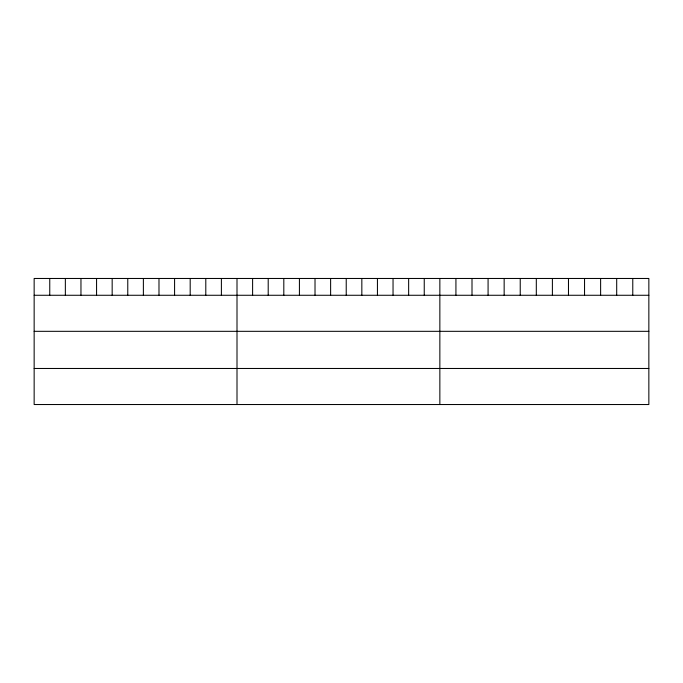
<?xml version="1.0" encoding="UTF-8"?>
<svg xmlns="http://www.w3.org/2000/svg" width="683" height="683" viewBox="0 0 683 683"><rect width="100%" height="100%" fill="white"/><g stroke="black" fill="none" stroke-linecap="round" stroke-linejoin="round"><path stroke-width="1.02" d="M648.85 295.269L648.85 404.532L34.15 404.532L34.15 278.468L648.85 278.468L648.85 295.269L34.15 295.269M34.15 331.323L648.85 331.323M34.15 368.47L648.85 368.47M632.774 278.468L632.774 295.269M616.698 278.468L616.698 295.269M600.622 278.468L600.622 295.269M584.546 278.468L584.546 295.269M568.469 278.468L568.469 295.269M552.393 278.468L552.393 295.269M536.309 278.468L536.309 295.269M520.233 278.468L520.233 295.269M504.156 278.468L504.156 295.269M488.08 278.468L488.08 295.269M472.004 278.468L472.004 295.269M455.928 278.468L455.928 295.269M439.852 278.468L439.852 404.532M424.245 278.468L424.245 295.269M408.647 278.468L408.647 295.269M393.041 278.468L393.041 295.269M377.434 278.468L377.434 295.269M361.836 278.468L361.836 295.269M346.23 278.468L346.23 295.269M330.623 278.468L330.623 295.269M315.017 278.468L315.017 295.269M299.419 278.468L299.419 295.269M283.812 278.468L283.812 295.269M268.206 278.468L268.206 295.269M252.608 278.468L252.608 295.269M237.001 278.468L237.001 404.532M221.394 278.468L221.394 295.269M205.796 278.468L205.796 295.269M190.19 278.468L190.19 295.269M174.583 278.468L174.583 295.269M158.985 278.468L158.985 295.269M143.379 278.468L143.379 295.269M127.772 278.468L127.772 295.269M112.166 278.468L112.166 295.269M96.568 278.468L96.568 295.269M80.961 278.468L80.961 295.269M65.355 278.468L65.355 295.269M49.757 278.468L49.757 295.269"/></g></svg>
